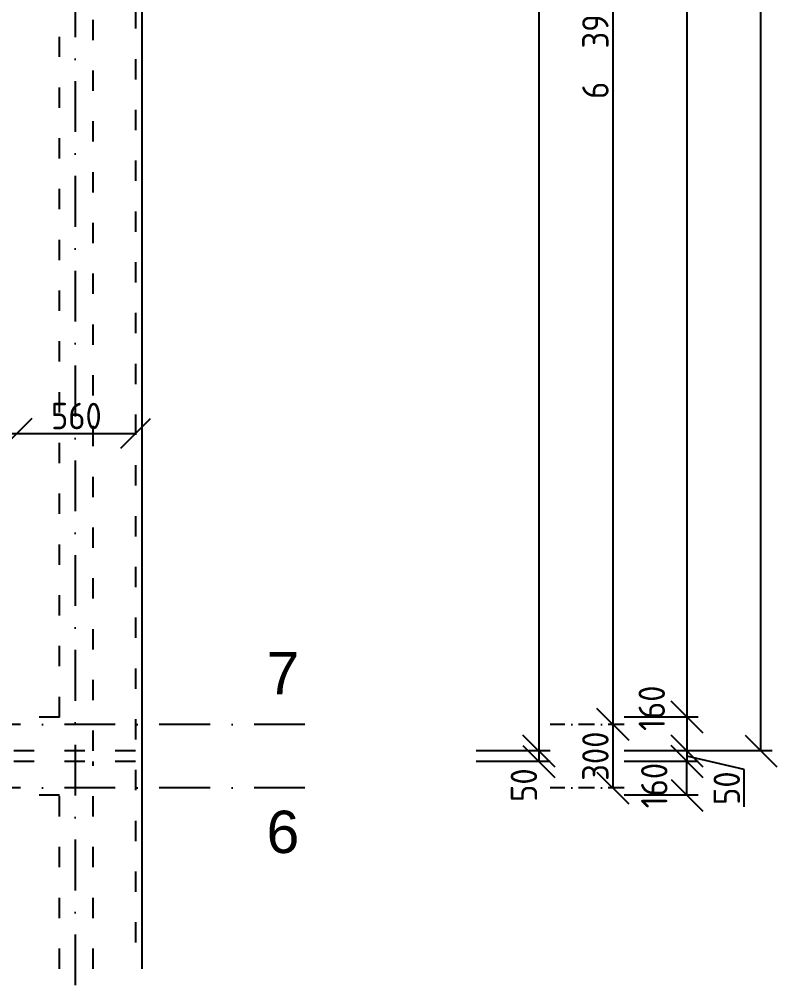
# Model space of a CAD drawing. Extents: x 4511820 to 5180432, y -1526536 to -944957.
# Drawn here: x 5155892 to 5159474, y -976090 to -971540 of the extents above; entities that cross this region are included whole.
import ezdxf

# ---------------------------------------------------------------- set-up
doc = ezdxf.new("R2010")
doc.units = 0
doc.header["$MEASUREMENT"] = 0
doc.linetypes.add('ACAD_ISO03W100', pattern=[30, 12, -18])
doc.linetypes.add('BODKOCIARKOVANA_3', pattern=[5.6, 3, -1.3, 0, -1.3])
doc.layers.get('0').update_dxf_attribs({"linetype": 'CONTINUOUS'})
doc.layers.get('Defpoints').update_dxf_attribs({"color": 61, "linetype": 'CONTINUOUS'})
for name, color, linetype in [('KÓTY', 4, 'CONTINUOUS'), ('osi', 253, 'CONTINUOUS'), ('TENKÁ', 7, 'CONTINUOUS')]:
    doc.layers.add(name, color=color, linetype=linetype)
doc.styles.add('styl1', font='arial.ttf')
doc.styles.add('STYLE1', font='isocp.shx')
doc.dimstyles.new('STANDARD 50', dxfattribs={"dimtxt": 125, "dimasz": 140, "dimexe": 10, "dimexo": 200, "dimgap": 20, "dimtad": 1, "dimdsep": 46, "dimlunit": 6, "dimtxsty": 'STYLE1', "dimblk1": 'OBLIQUE', "dimblk2": 'OBLIQUE', "dimsah": 1, "dimcen": 2.5, "dimse1": 1, "dimse2": 1, "dimadec": 0, "dimazin": 0, "dimtfac": 1, "dimtmove": 1, "dimatfit": 3, "dimldrblk": 'OBLIQUE', "dimfxl": 1, "dimtolj": 1, "dimtzin": 0, "dimarcsym": 0})
doc.dimstyles.new('STANDARD-50', dxfattribs={"dimtxt": 125, "dimasz": 150, "dimexe": 10, "dimexo": 200, "dimgap": 20, "dimtad": 1, "dimdsep": 46, "dimlunit": 6, "dimtxsty": 'STYLE1', "dimblk1": 'OBLIQUE', "dimblk2": 'OBLIQUE', "dimsah": 1, "dimcen": 2.5, "dimse1": 1, "dimse2": 1, "dimadec": 0, "dimazin": 0, "dimtfac": 1, "dimtmove": 1, "dimatfit": 3, "dimldrblk": 'OBLIQUE', "dimfxl": 1, "dimtolj": 1, "dimtzin": 0, "dimarcsym": 0})

# ---------------------------------------------------------------- blocks, each defined once
blk = doc.blocks.new('_OBLIQUE')
at = {"color": 0, "linetype": 'ByBlock'}
blk.add_line((-0.5, -0.5), (0.5, 0.5), dxfattribs=at)
blk = doc.blocks.new('*D14726')
at = {"layer": 'Defpoints', "color": 0}
for p in [(5156157.5, -968478.5), (5156157.5, -974873.5), (5158699, -974873.5)]:
    blk.add_point(p, dxfattribs=at)
at = {"layer": 'KÓTY', "color": 0, "lineweight": -2}
blk.add_line((5158699, -968478.5), (5158699, -974873.5), dxfattribs=at)
at = {"layer": 'KÓTY', "color": 0, "linetype": 'ByBlock', "lineweight": -2, "xscale": 150, "yscale": 150, "zscale": 150}
for p, rotation in [((5158699, -968478.5), 90), ((5158699, -974873.5), 270)]:
    blk.add_blockref('_OBLIQUE', p, dxfattribs=dict(at, rotation=rotation))
at = {"layer": 'KÓTY', "color": 0, "insert": (5158616.5, -971676), "char_height": 125, "attachment_point": 5, "rotation": 90, "style": 'STYLE1'}
blk.add_mtext('\\A1;6ﾠ395', dxfattribs=at)
blk = doc.blocks.new('*D14727')
at = {"layer": 'Defpoints', "color": 0}
for p in [(5156157.5, -974873.5), (5156157.5, -975173.5), (5158699, -975173.5)]:
    blk.add_point(p, dxfattribs=at)
at = {"layer": 'KÓTY', "color": 0, "lineweight": -2}
blk.add_line((5158699, -974873.5), (5158699, -975173.5), dxfattribs=at)
at = {"layer": 'KÓTY', "color": 0, "linetype": 'ByBlock', "lineweight": -2, "xscale": 150, "yscale": 150, "zscale": 150}
for p, rotation in [((5158699, -974873.5), 90), ((5158699, -975173.5), 270)]:
    blk.add_blockref('_OBLIQUE', p, dxfattribs=dict(at, rotation=rotation))
at = {"layer": 'KÓTY', "color": 0, "insert": (5158616.5, -975023.5), "char_height": 125, "attachment_point": 5, "rotation": 90, "style": 'STYLE1'}
blk.add_mtext('\\A1;300', dxfattribs=at)
blk = doc.blocks.new('*D14728')
at = {"layer": 'Defpoints', "color": 0}
for p in [(5156442.5, -974998.5), (5156442.5, -975048.5), (5158349, -975048.5)]:
    blk.add_point(p, dxfattribs=at)
at = {"layer": 'KÓTY', "color": 0, "lineweight": -2}
blk.add_line((5158349, -974998.5), (5158349, -975048.5), dxfattribs=at)
at = {"layer": 'KÓTY', "color": 0, "linetype": 'ByBlock', "lineweight": -2, "xscale": 150, "yscale": 150, "zscale": 150}
for p, rotation in [((5158349, -974998.5), 90), ((5158349, -975048.5), 270)]:
    blk.add_blockref('_OBLIQUE', p, dxfattribs=dict(at, rotation=rotation))
at = {"layer": 'KÓTY', "color": 0, "insert": (5158278.5, -975160.3), "char_height": 125, "attachment_point": 5, "rotation": 90, "style": 'STYLE1'}
blk.add_mtext('\\A1;50', dxfattribs=at)
blk = doc.blocks.new('*D14729')
at = {"layer": 'Defpoints', "color": 0}
for p in [(5155902.5, -974838.5), (5155902.5, -974998.5), (5159049, -974998.5)]:
    blk.add_point(p, dxfattribs=at)
at = {"layer": 'KÓTY', "color": 0, "lineweight": -2}
blk.add_line((5159049, -974838.5), (5159049, -974998.5), dxfattribs=at)
at = {"layer": 'KÓTY', "color": 0, "linetype": 'ByBlock', "lineweight": -2, "xscale": 150, "yscale": 150, "zscale": 150}
for p, rotation in [((5159049, -974838.5), 90), ((5159049, -974998.5), 270)]:
    blk.add_blockref('_OBLIQUE', p, dxfattribs=dict(at, rotation=rotation))
at = {"layer": 'KÓTY', "color": 0, "insert": (5158883, -974796.8), "char_height": 125, "attachment_point": 5, "rotation": 90, "style": 'STYLE1'}
blk.add_mtext('\\A1;160', dxfattribs=at)
blk = doc.blocks.new('*D14730')
at = {"layer": 'Defpoints', "color": 0}
for p in [(5155902.5, -975048.5), (5159049, -975048.5), (5155902.5, -975208.5)]:
    blk.add_point(p, dxfattribs=at)
at = {"layer": 'KÓTY', "color": 0, "lineweight": -2}
blk.add_line((5159049, -975208.5), (5159049, -975048.5), dxfattribs=at)
at = {"layer": 'KÓTY', "color": 0, "linetype": 'ByBlock', "lineweight": -2, "xscale": 150, "yscale": 150, "zscale": 150}
for p, rotation in [((5159049, -975048.5), 90), ((5159049, -975208.5), 270)]:
    blk.add_blockref('_OBLIQUE', p, dxfattribs=dict(at, rotation=rotation))
at = {"layer": 'KÓTY', "color": 0, "insert": (5158895, -975162.3), "char_height": 125, "attachment_point": 5, "rotation": 90, "style": 'STYLE1'}
blk.add_mtext('\\A1;160', dxfattribs=at)
blk = doc.blocks.new('*D14731')
at = {"layer": 'Defpoints', "color": 0}
for p in [(5156442.5, -974998.5), (5156442.5, -975048.5), (5159049, -975048.5)]:
    blk.add_point(p, dxfattribs=at)
at = {"layer": 'KÓTY', "color": 0, "lineweight": -2}
for p, q in [((5159049, -974998.5), (5159049, -975048.5)), ((5159320, -975086), (5159049, -975023.5)), ((5159320, -975263.6), (5159320, -975086))]:
    blk.add_line(p, q, dxfattribs=at)
at = {"layer": 'KÓTY', "color": 0, "linetype": 'ByBlock', "lineweight": -2, "xscale": 150, "yscale": 150, "zscale": 150}
for p, rotation in [((5159049, -974998.5), 90), ((5159049, -975048.5), 270)]:
    blk.add_blockref('_OBLIQUE', p, dxfattribs=dict(at, rotation=rotation))
at = {"layer": 'KÓTY', "color": 0, "insert": (5159237.5, -975174.8), "char_height": 125, "attachment_point": 5, "rotation": 90, "style": 'STYLE1'}
blk.add_mtext('\\A1;50', dxfattribs=at)
blk = doc.blocks.new('*D14732')
at = {"layer": 'Defpoints', "color": 0}
for p in [(5156242.5, -948648.5), (5156282.5, -974998.5), (5158349, -974998.5)]:
    blk.add_point(p, dxfattribs=at)
at = {"layer": 'KÓTY', "color": 0, "lineweight": -2}
blk.add_line((5158349, -948648.5), (5158349, -974998.5), dxfattribs=at)
at = {"layer": 'KÓTY', "color": 0, "linetype": 'ByBlock', "lineweight": -2, "xscale": 150, "yscale": 150, "zscale": 150}
for p, rotation in [((5158349, -948648.5), 90), ((5158349, -974998.5), 270)]:
    blk.add_blockref('_OBLIQUE', p, dxfattribs=dict(at, rotation=rotation))
at = {"layer": 'KÓTY', "color": 0, "insert": (5158266.5, -961823.5), "char_height": 125, "attachment_point": 5, "rotation": 90, "style": 'STYLE1'}
blk.add_mtext('\\A1;26ﾠ350', dxfattribs=at)
blk = doc.blocks.new('*D14733')
at = {"layer": 'Defpoints', "color": 0}
for p in [(5156082.5, -948808.5), (5156082.5, -974838.5), (5159049, -974838.5)]:
    blk.add_point(p, dxfattribs=at)
at = {"layer": 'KÓTY', "color": 0, "lineweight": -2}
blk.add_line((5159049, -948808.5), (5159049, -974838.5), dxfattribs=at)
at = {"layer": 'KÓTY', "color": 0, "linetype": 'ByBlock', "lineweight": -2, "xscale": 150, "yscale": 150, "zscale": 150}
for p, rotation in [((5159049, -948808.5), 90), ((5159049, -974838.5), 270)]:
    blk.add_blockref('_OBLIQUE', p, dxfattribs=dict(at, rotation=rotation))
at = {"layer": 'KÓTY', "color": 0, "insert": (5158966.5, -961823.5), "char_height": 125, "attachment_point": 5, "rotation": 90, "style": 'STYLE1'}
blk.add_mtext('\\A1;26ﾠ030', dxfattribs=at)
blk = doc.blocks.new('*D14734')
at = {"layer": 'Defpoints', "color": 0}
for p in [(5156442.5, -948448.5), (5159399, -948448.5), (5156442.5, -974998.5)]:
    blk.add_point(p, dxfattribs=at)
at = {"layer": 'KÓTY', "color": 0, "lineweight": -2}
blk.add_line((5159399, -974998.5), (5159399, -948448.5), dxfattribs=at)
at = {"layer": 'KÓTY', "color": 0, "linetype": 'ByBlock', "lineweight": -2, "xscale": 150, "yscale": 150, "zscale": 150}
for p, rotation in [((5159399, -948448.5), 90), ((5159399, -974998.5), 270)]:
    blk.add_blockref('_OBLIQUE', p, dxfattribs=dict(at, rotation=rotation))
at = {"layer": 'KÓTY', "color": 0, "insert": (5159316.5, -961723.5), "char_height": 125, "attachment_point": 5, "rotation": 90, "style": 'STYLE1'}
blk.add_mtext('\\A1;26ﾠ550', dxfattribs=at)
blk = doc.blocks.new('*D54816')
at = {"layer": 'Defpoints', "color": 0}
for p in [(5155882.5, -973498.1), (5143002.5, -974638.5), (5155882.5, -974638.5)]:
    blk.add_point(p, dxfattribs=at)
at = {"layer": 'KÓTY', "color": 0, "lineweight": -2}
blk.add_line((5143002.5, -973498.1), (5155882.5, -973498.1), dxfattribs=at)
at = {"layer": 'KÓTY', "color": 0, "linetype": 'ByBlock', "lineweight": -2, "xscale": 140, "yscale": 140, "zscale": 140, "rotation": 180}
blk.add_blockref('_OBLIQUE', (5143002.5, -973498.1), dxfattribs=at)
at = {"layer": 'KÓTY', "color": 0, "linetype": 'ByBlock', "lineweight": -2, "xscale": 140, "yscale": 140, "zscale": 140}
blk.add_blockref('_OBLIQUE', (5155882.5, -973498.1), dxfattribs=at)
at = {"layer": 'KÓTY', "color": 0, "insert": (5149442.5, -973415.6), "char_height": 125, "attachment_point": 5, "style": 'STYLE1'}
blk.add_mtext('\\A1;12ﾠ880', dxfattribs=at)
blk = doc.blocks.new('*D54895')
at = {"layer": 'Defpoints', "color": 0}
for p in [(5155882.5, -973498.1), (5156442.5, -973498.1), (5156442.5, -973498.1)]:
    blk.add_point(p, dxfattribs=at)
at = {"layer": 'KÓTY', "color": 0, "lineweight": -2}
blk.add_line((5155882.5, -973498.1), (5156442.5, -973498.1), dxfattribs=at)
at = {"layer": 'KÓTY', "color": 0, "linetype": 'ByBlock', "lineweight": -2, "xscale": 140, "yscale": 140, "zscale": 140, "rotation": 180}
blk.add_blockref('_OBLIQUE', (5155882.5, -973498.1), dxfattribs=at)
at = {"layer": 'KÓTY', "color": 0, "linetype": 'ByBlock', "lineweight": -2, "xscale": 140, "yscale": 140, "zscale": 140}
blk.add_blockref('_OBLIQUE', (5156442.5, -973498.1), dxfattribs=at)
at = {"layer": 'KÓTY', "color": 0, "insert": (5156162.5, -973415.6), "char_height": 125, "attachment_point": 5, "style": 'STYLE1'}
blk.add_mtext('\\A1;560', dxfattribs=at)

msp = doc.modelspace()

# ---------------------------------------------------------------- linework, layer by layer
at = {"layer": 'KÓTY', "ltscale": 25}
for p, q in [((5159102.403, -974838.5), (5158752.403, -974838.5)), ((5158402.403, -974998.5), (5158052.403, -974998.5)), ((5159102.403, -974998.5), (5158752.403, -974998.5)), ((5159452.403, -974998.5), (5159102.403, -974998.5)), ((5158402.403, -975048.5), (5158052.403, -975048.5)), ((5159102.403, -975048.5), (5158752.403, -975048.5)), ((5159102.403, -975208.5), (5158752.403, -975208.5))]:
    msp.add_line(p, q, dxfattribs=at)
at = {"layer": 'KÓTY', "linetype": 'BODKOCIARKOVANA_3', "ltscale": 25}
for p, q in [((5158752.403, -974873.5), (5158402.403, -974873.5)), ((5158752.403, -975173.5), (5158402.403, -975173.5))]:
    msp.add_line(p, q, dxfattribs=at)
at = {"layer": 'osi', "linetype": 'BODKOCIARKOVANA_3', "ltscale": 80}
for p, q in [((5156157.5, -947635.406), (5156157.5, -979563.309)), ((5157242.5, -974873.5), (5093572.5, -974873.5)), ((5157242.5, -975173.5), (5093572.5, -975173.5))]:
    msp.add_line(p, q, dxfattribs=at)
at = {"layer": 'TENKÁ'}
msp.add_line((5156472.5, -948418.5), (5156472.5, -976028.5), dxfattribs=at)
at = {"layer": 'TENKÁ', "color": 144, "linetype": 'ACAD_ISO03W100', "ltscale": 8}
msp.add_line((5156442.5, -948448.5), (5156442.5, -976028.5), dxfattribs=at)
at = {"layer": 'TENKÁ', "linetype": 'ACAD_ISO03W100', "ltscale": 8}
for p, q in [((5156242.5, -974998.5), (5156242.5, -948648.5)), ((5156082.5, -974838.5), (5156082.5, -948808.5)), ((5156082.5, -974838.5), (5142802.5, -974838.5)), ((5156442.5, -974998.5), (5142442.5, -974998.5)), ((5156442.5, -975048.5), (5142442.5, -975048.5)), ((5156242.5, -976028.5), (5156242.5, -975048.5)), ((5156082.5, -975208.5), (5142802.5, -975208.5)), ((5156082.5, -976028.5), (5156082.5, -975208.5))]:
    msp.add_line(p, q, dxfattribs=at)

# ---------------------------------------------------------------- texts
at = {"layer": 'TENKÁ', "ltscale": 0.25, "style": 'styl1'}
for s, p in [('7', (5157061.554, -974730.597)), ('6', (5157061.554, -975481.269))]:
    msp.add_text(s, height=200, dxfattribs=at).set_placement(p)

# ---------------------------------------------------------------- dimensions: what is measured, and where the dimension line sits
at = {"layer": 'KÓTY'}
for base, p1, p2, picture, middle in [((5159399, -948448.5), (5156442.5, -974998.5), (5156442.5, -948448.5), '*D14734', (5159316.457, -961723.5)), ((5158349, -974998.5), (5156242.5, -948648.5), (5156282.5, -974998.5), '*D14732', (5158266.457, -961823.5)), ((5159049, -974838.5), (5156082.5, -948808.5), (5156082.5, -974838.5), '*D14733', (5158966.457, -961823.5)), ((5158699, -974873.5), (5156157.5, -968478.5), (5156157.5, -974873.5), '*D14726', (5158616.457, -971676)), ((5158699, -975173.5), (5156157.5, -974873.5), (5156157.5, -975173.5), '*D14727', (5158616.5, -975023.5))]:
    dim = msp.add_linear_dim(base=base, p1=p1, p2=p2, angle=90, dimstyle='STANDARD-50', dxfattribs=at)
    dim.commit()
    dim.dimension.update_dxf_attribs({"geometry": picture, "text_midpoint": middle})
dim = msp.add_linear_dim(base=(5155882.5, -973498.149), p1=(5143002.5, -974638.5), p2=(5155882.5, -974638.5), dimstyle='STANDARD 50', dxfattribs=at)
dim.commit()
dim.dimension.update_dxf_attribs({"geometry": '*D54816', "text_midpoint": (5149442.5, -973415.607)})
dim = msp.add_linear_dim(base=(5156442.5, -973498.149), p1=(5155882.5, -973498.149), p2=(5156442.5, -973498.149), dimstyle='STANDARD 50', override={"dimtxsty": 'STYLE1', "dimldrblk": 'OBLIQUE'}, dxfattribs=at)
dim.commit()
dim.dimension.update_dxf_attribs({"geometry": '*D54895', "text_midpoint": (5156162.5, -973415.649)})
for base, p1, p2, picture, middle in [((5159049, -974998.5), (5155902.5, -974838.5), (5155902.5, -974998.5), '*D14729', (5158965.5, -974796.809)), ((5158349, -975048.5), (5156442.5, -974998.5), (5156442.5, -975048.5), '*D14728', (5158361, -975160.309)), ((5159049, -975048.5), (5156442.5, -974998.5), (5156442.5, -975048.5), '*D14731', (5159320, -975106)), ((5159049, -975048.5), (5155902.5, -975208.5), (5155902.5, -975048.5), '*D14730', (5158977.5, -975162.309))]:
    dim = msp.add_linear_dim(base=base, p1=p1, p2=p2, angle=90, dimstyle='STANDARD-50', dxfattribs=at)
    dim.commit()
    dim.dimension.update_dxf_attribs({"geometry": picture, "text_midpoint": middle, "dimtype": 160})

doc.saveas('drawing.dxf')
